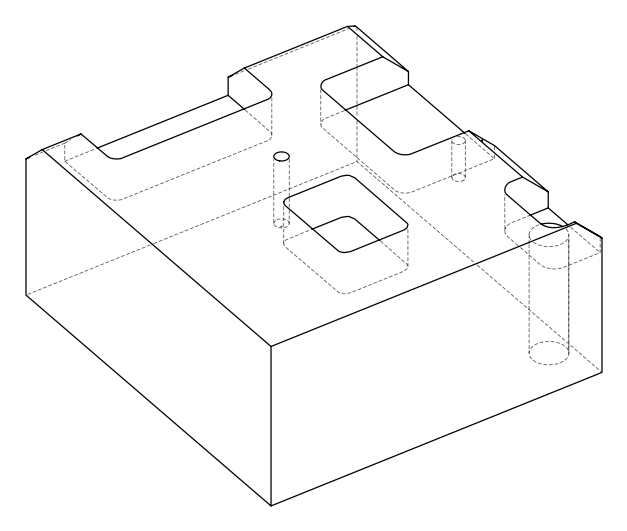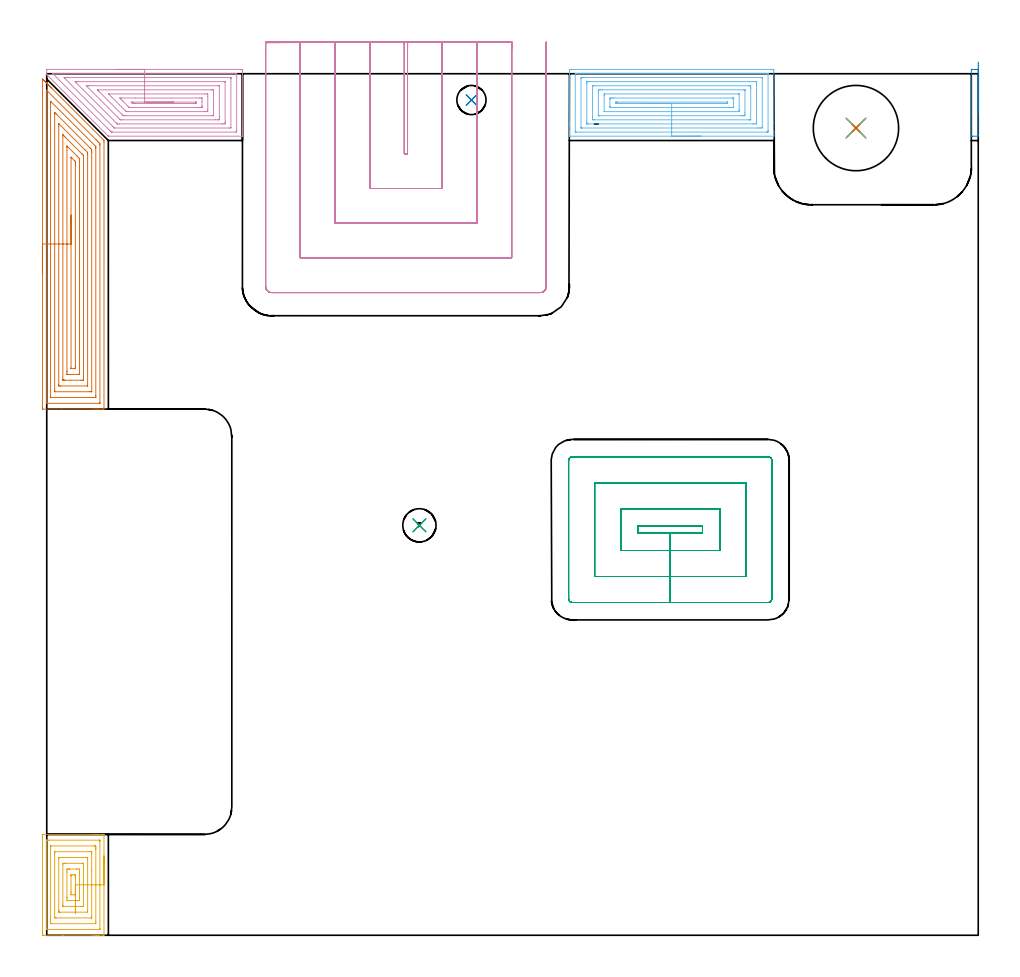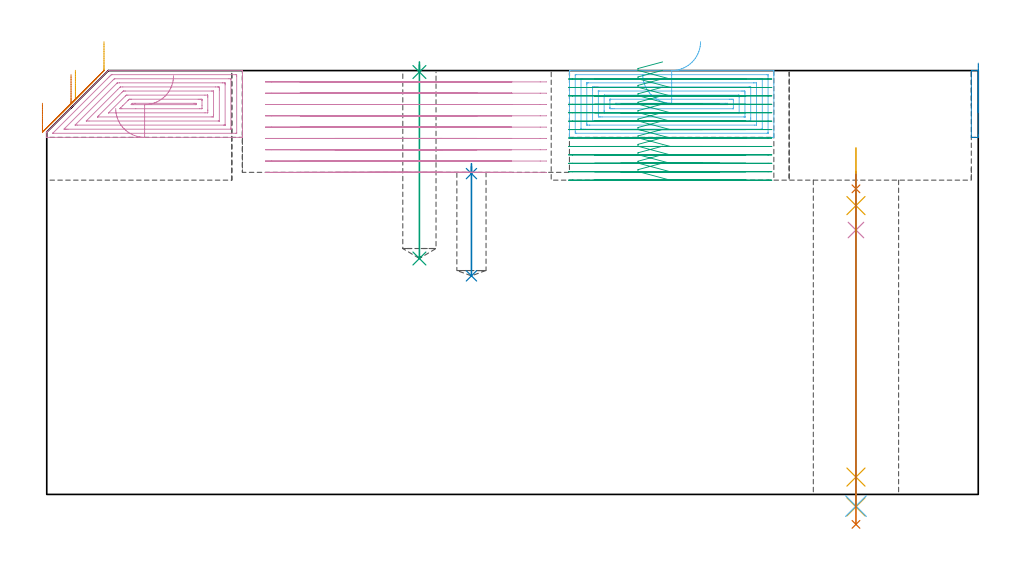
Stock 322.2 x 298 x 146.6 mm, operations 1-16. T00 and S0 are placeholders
(PLAN: 18 operations, 9 tool changes, 102.8 min)
(1 SPOT_DRILL | STEP1HOLE | NXT0321_9005460120000 | 0.06 min | 4458 mm3)
(2 SPOT_DRILL_1 | STEP1POCKET | NXT0321_9005460120000 | 0.04 min | 3866 mm3)
(3 SPOT_DRILL_2 | STEP1POCKET_1 | NXT0321_9005460120000 | 0.03 min | 1 mm3)
(4 DRILL_BLIND_HOLE_INTO_CENTER | STEP1HOLE | UGT0301_510 | 0.09 min | 1377 mm3)
(5 GUN_DRILL_THROUGH_HOLE | STEP1HOLE | UGT0307_009 | 0.62 min | 10707 mm3)
(6 DRILL_TO_ENLARGE_THROUGH_HOLE | STEP1HOLE | NXT0301_104 | 0.47 min | 5988 mm3)
(7 DRILL_TO_ENLARGE_THROUGH_HOLE_1 | STEP1HOLE | UGT0301_394 | 0.49 min | 77621 mm3)
(8 DRILL_BLIND_HOLE_INTO_CENTER_1 | STEP1POCKET | NXT0301_072 | 0.16 min | 2816 mm3)
(9 DRILL_BLIND_HOLE_INTO_CENTER_2 | STEP1POCKET_1 | UGT0301_510 | 0.27 min | 6497 mm3)
(10 AREA_MILL | FG_CHAMFER_SURFACE | UGT0205_001 | 4.41 min | 20118 mm3)
(11 AREA_MILL_1 | FG_CHAMFER_SURFACE_1 | UGT0205_001 | 2.55 min | 9731 mm3)
(12 AREA_MILL_2 | FG_CHAMFER_SURFACE_2 | UGT0205_001 | 5.33 min | 23225 mm3)
(13 AREA_MILL_3 | FG_CHAMFER_SURFACE_3 | UGT0205_001 | 6.96 min | 24629 mm3)
(14 AREA_MILL_4 | FG_CHAMFER_SURFACE_4 | UGT0205_001 | 0.41 min | 2819 mm3)
(15 MILL_RECTANGULAR_POCKET | POCKET_RECTANGULAR_STRAIGHT | NXT0201_011 | Follow Part, ap 3, ae 75% | 16.32 min | 192937 mm3)
(16 MILL_SLOT | SLOT_PARTIAL_RECTANGULAR | NXT0201_012 | Follow Part, ap 4, ae 75% | 23.33 min | 323421 mm3)
(17 MILL_SLOT_1 | SLOT_PARTIAL_RECTANGULAR_1 | NXT0201_012 | Follow Part, ap 4, ae 75% | 8.88 min | 84290 mm3)
(18 MILL_SLOT_2 | SLOT_PARTIAL_RECTANGULAR_2 | NXT0201_012 | Follow Part, ap 4, ae 75% | 32.4 min | 351735 mm3)
(TOOL NXT0321_9005460120000 | NC Spot Drill, 142deg, 12mm, Carbide, Uncoated | D12 PA142 FL30 Z2)
(TOOL UGT0301_510 | Carbide Drill 11.5 mm | D11.5 PA118 FL94 Z2)
(TOOL UGT0307_009 | Gun Drill 12 mm | D12 PA130 FL24 Z1)
(TOOL NXT0301_104 | Carbide Drill 14mm [860.1-1400-112A1-MM 2214] | D14 PA140 FL123 Z2)
(TOOL UGT0301_394 | Twist Drill 29.5 mm | D29.5 PA118 FL165 Z2)
(TOOL NXT0301_072 | Carbide Drill 10.1mm [860.1-1010-051A1-MM 2214] | D10.1 PA140 FL71 Z2)
(TOOL UGT0205_001 | Chamfer Mill 20 x 3 x 45 deg. | D20 FL50 Z2)
(TOOL NXT0201_011 | ENDMILL 12mm [2P460-1200-NA 1630] | D12 FL38 Z6)
(TOOL NXT0201_012 | ENDMILL 16mm [2P460-1600-NA 1630] | D16 FL38 Z6)
(OP 1 SPOT_DRILL)
G17 G21 G94 G90
T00 M6
G54
G17 G0 G90 X279.9 Y279.2 S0 M3
G43 Z156.6 H0
G94 G81 G98 Z105.7 F250. R111.7
G80
M5
M2
(OP 2 SPOT_DRILL_1)
G17 G21 G94 G90
T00 M6
G54
G17 G0 G90 X146.9 Y288.9 S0 M3
G43 Z156.6 H0
G94 G81 G98 Z110.965 F250. R114.4
G80
M5
M2
(OP 3 SPOT_DRILL_2)
G17 G21 G94 G90
T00 M6
G54
G17 G0 G90 X128.9 Y141.8 S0 M3
G43 Z156.6 H0
G94 G81 G98 Z146.105 F250. R149.6
G80
M5
M2
(OP 4 DRILL_BLIND_HOLE_INTO_CENTER)
G17 G21 G94 G90
T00 M6
G54
G17 G0 G90 X279.9 Y279.2 S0 M3
G43 Z156.6 H0
G94 G81 G98 Z91.45 F250. R110.7
G80
M5
M2
(OP 5 GUN_DRILL_THROUGH_HOLE)
G17 G21 G94 G90
T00 M6
G54
G17 G0 G90 X279.9 Y279.2 M8
G43 Z156.6 H0
Z119.848
S716 M3
G94 G1 Z99.902 F125. M26
G4 X.084
Z6. F250.
G4 X.084
Z-4.298 F125.
G4 X.084
M5
M9
G0 Z119.848
Z156.6
M2
(OP 6 DRILL_TO_ENLARGE_THROUGH_HOLE)
G17 G21 G94 G90
T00 M6
G54
G17 G0 G90 X279.9 Y279.2 S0 M3
G43 Z156.6 H1
G94 G73 G98 Z-4.048 F250. Q12.528 R110.7
G80
M5
M2
(OP 7 DRILL_TO_ENLARGE_THROUGH_HOLE_1)
G17 G21 G94 G90
T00 M6
G54
G17 G0 G90 X279.9 Y279.2 S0 M3
G43 Z156.6 H0
G94 G73 G98 Z-10.363 F250. Q23.813 R110.7
G80
M5
M2
(OP 8 DRILL_BLIND_HOLE_INTO_CENTER_1)
G17 G21 G94 G90
T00 M6
G54
G17 G0 G90 X146.9 Y288.9 S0 M3
G43 Z156.6 H1
G94 G81 G98 Z75.6 F250. R113.4
G80
M5
M2
(OP 9 DRILL_BLIND_HOLE_INTO_CENTER_2)
G17 G21 G94 G90
T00 M6
G54
G17 G0 G90 X128.9 Y141.8 S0 M3
G43 Z156.6 H0
G94 G81 G98 Z81.6 F250. R148.6
G80
M5
M2
(OP 10 AREA_MILL)
G17 G21 G94 G90
T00 M6
G54
G17 G0 G90 X23.85 Y299.5 S1061 M3
G43 Z156.6 H0
Z133.5
G94 G1 X23.888 Z132.629 F250.
X24.002 Z131.764
X24.191 Z130.912
X24.453 Z130.08
X24.787 Z129.274
X25.19 Z128.5
X25.658 Z127.764
X26.19 Z127.072
X26.779 Z126.429
X27.422 Z125.84
X28.114 Z125.309
X28.85 Z124.84
X29.624 Z124.437
X30.43 Z124.103
X31.262 Z123.841
X32.113 Z123.652
X32.978 Z123.538
X33.85 Z123.5
X67.155
X67.553 Y299.495 Z123.503
X67.69 Y299.491 Z123.505
X67.7 Y299.348 Z123.649
Y280.975 Z142.02
Y280.432 Z142.562
Y279.748 Z143.249
Y279.547 Z143.45
Y278.864 Z144.133
Y278.663 Z144.334
Y278.261 Z144.738
Y277.296 Z145.703
Y276.894 Z146.104
X67.699 Y276.622 Z146.376
X67.69 Y276.406 Z146.592
X67.599 Y276.4 Z146.6
X21.416
X21.305 Y276.404 Z146.589
X21.289 Y276.415 Z146.579
X21.114 Y276.585 Z146.414
X0.101 Y297.599 Z125.399
X0.025 Y297.679 Z125.319
X0.01 Y297.697 Z125.301
X0. Y297.88 Z125.118
Y299.489 Z123.51
X0.002 Y299.498 Z123.501
X0.003 Y299.499 Z123.5
X33.85 Y299.5
Y298.086 Z124.914
X65.415
X65.592 Y298.083 Z124.917
X65.679 Y298.079 Z124.921
X65.69 Y298.077 Z124.923
X65.694 Y298.064 Z124.936
X65.698 Y298.039 Z124.961
X65.699 Y297.979 Z125.021
X65.7 Y297.802 Z125.198
X65.699 Y278.344 Z144.656
X65.693 Y278.023 Z144.977
X65.688 Y277.821 Z145.179
X65.343 Y277.814 Z145.186
X22.712
X22.499 Y277.816 Z145.184
X22.393 Y277.819 Z145.181
X22.345 Y277.821 Z145.179
X22.245 Y277.917 Z145.083
X21.86 Y278.291 Z144.709
X21.487 Y278.663 Z144.337
X20.972 Y279.177 Z143.823
X2.321 Y297.829 Z125.171
X2.166 Y297.987 Z125.013
X2.121 Y298.035 Z124.965
X2.085 Y298.076 Z124.924
X2.358 Y298.085 Z124.915
X33.85 Y298.086 Z124.914
Y296.671 Z126.329
X63.648
X63.675 Y296.669 Z126.331
X63.684 Y296.666 Z126.334
X63.69 Y296.643 Z126.357
X63.698 Y296.45 Z126.55
X63.7 Y296.353 Z126.647
Y296.255 Z126.745
X63.699 Y279.451 Z143.549
X63.69 Y279.354 Z143.646
X63.673 Y279.235 Z143.765
X63.602 Y279.233 Z143.767
X63.034 Y279.229 Z143.771
X23.53
X23.445 Y279.232 Z143.768
X23.392 Y279.235 Z143.765
X23.351 Y279.26 Z143.74
X23.055 Y279.547 Z143.453
X22.748 Y279.851 Z143.149
X6.248 Y296.353 Z126.647
X6.079 Y296.525 Z126.475
X5.957 Y296.654 Z126.346
X6.122 Y296.664 Z126.336
X6.443 Y296.67 Z126.33
X6.762 Y296.671 Z126.329
X7.33
X33.85
Y295.257 Z127.743
X61.15
X61.652 Y295.255 Z127.745
X61.679 Y295.253 Z127.747
X61.689 Y295.251 Z127.749
X61.692 Y295.239 Z127.761
X61.697 Y295.164 Z127.836
X61.699 Y295.012 Z127.988
X61.7 Y281.316 Z141.684
X61.697 Y280.937 Z142.063
X61.693 Y280.747 Z142.253
X61.69 Y280.658 Z142.342
X61.608 Y280.649 Z142.351
X60.938 Y280.644 Z142.356
X60.726 Y280.643 Z142.357
X25.201
X24.525 Y280.648 Z142.352
X24.43 Y280.65 Z142.35
X24.406 Y280.654 Z142.346
X24.38 Y280.676 Z142.324
X24.328 Y280.724 Z142.276
X24.128 Y280.921 Z142.079
X10.035 Y295.015 Z127.985
X9.897 Y295.156 Z127.844
X9.831 Y295.226 Z127.774
X9.81 Y295.251 Z127.749
X10.526 Y295.257 Z127.743
X33.85
Y293.843 Z129.157
X59.306 Y293.842 Z129.158
X59.595 Y293.838 Z129.162
X59.676 Y293.836 Z129.164
X59.691 Y293.831 Z129.169
X59.694 Y293.822 Z129.178
X59.698 Y293.776 Z129.224
X59.699 Y293.699 Z129.301
X59.7 Y283.085 Z139.915
X59.699 Y282.551 Z140.449
X59.693 Y282.201 Z140.799
X59.69 Y282.073 Z140.927
X59.45 Y282.063 Z140.937
X59.304 Y282.059 Z140.941
X59.162 Y282.058 Z140.942
X58.418 Y282.057 Z140.943
X26.301
X25.555 Y282.059 Z140.941
X25.486 Y282.061 Z140.939
X25.454 Y282.064 Z140.936
X25.413 Y282.094 Z140.906
X25.301 Y282.201 Z140.799
X24.525 Y282.973 Z140.027
X13.799 Y293.699 Z129.301
X13.733 Y293.768 Z129.232
X13.692 Y293.814 Z129.186
X13.673 Y293.839 Z129.161
X13.676
X13.724 Y293.842 Z129.158
X13.867 Y293.843 Z129.157
X14.611
X33.85
Y292.429 Z130.571
X56.885
X57.386 Y292.427 Z130.573
X57.552 Y292.425 Z130.575
X57.677 Y292.422 Z130.578
X57.69 Y292.243 Z130.757
X57.695 Y291.93 Z131.07
X57.699 Y291.618 Z131.382
X57.7 Y283.97 Z139.03
X57.698 Y283.658 Z139.342
X57.694 Y283.552 Z139.448
X57.689 Y283.478 Z139.522
X57.635 Y283.476 Z139.524
X57.386 Y283.473 Z139.527
X56.998 Y283.472 Z139.528
X27.189 Y283.471 Z139.529
X26.8 Y283.473 Z139.527
X26.552 Y283.476 Z139.524
X26.494 Y283.478 Z139.522
X26.417 Y283.543 Z139.457
X26.301 Y283.65 Z139.35
X25.979 Y283.97 Z139.03
X18.018 Y291.93 Z131.07
X17.733 Y292.22 Z130.78
X17.548 Y292.412 Z130.588
X17.54 Y292.424 Z130.576
X17.546 Y292.425 Z130.575
X17.579 Y292.427 Z130.573
X17.64 Y292.428 Z130.572
X17.807 Y292.429 Z130.571
X33.85
Y291.015 Z131.985
X54.752
X55.609 Y291.009 Z131.991
X55.647 Y291.008 Z131.992
X55.69 Y290.983 Z132.017
X55.696 Y290.96 Z132.04
X55.7 Y290.161 Z132.839
Y290.071 Z132.929
X55.699 Y285.558 Z137.442
X55.697 Y285.377 Z137.623
X55.69 Y285.016 Z137.984
X55.68 Y284.891 Z138.109
X55.662 Y284.889 Z138.111
X55.609 Y284.886 Z138.114
X55.578
X54.721 Y284.885 Z138.115
X28.046 Y284.886 Z138.114
X27.618 Y284.892 Z138.108
X27.515 Y284.894 Z138.106
X27.371 Y285.032 Z137.968
X27.189 Y285.21 Z137.79
X21.517 Y290.88 Z132.12
X21.46 Y290.939 Z132.061
X21.399 Y291.003 Z131.997
X21.394 Y291.011 Z131.989
X21.395 Y291.012 Z131.988
X21.418 Y291.013 Z131.987
X21.467 Y291.014 Z131.986
X33.85 Y291.015 Z131.985
Y289.6 Z133.4
X52.945
X53.512 Y289.597 Z133.403
X53.636 Y289.593 Z133.407
X53.69 Y289.588 Z133.412
X53.698 Y289.411 Z133.589
X53.7 Y288.392 Z134.608
Y286.756 Z136.244
X53.698 Y286.623 Z136.377
X53.694 Y286.435 Z136.565
X53.69 Y286.342 Z136.658
X53.68 Y286.306 Z136.694
X53.595 Y286.305 Z136.695
X53.268 Y286.301 Z136.699
X52.945 Y286.3 Z136.7
X52.382
X29.29
X28.965 Y286.301 Z136.699
X28.641 Y286.305 Z136.695
X28.552 Y286.307 Z136.693
X28.506 Y286.349 Z136.651
X28.411 Y286.44 Z136.56
X28.224 Y286.623 Z136.377
X28.077 Y286.769 Z136.231
X26.301 Y288.546 Z134.454
X25.571 Y289.277 Z133.723
X25.413 Y289.437 Z133.563
X25.274 Y289.584 Z133.416
X25.3 Y289.593 Z133.407
X25.413 Y289.595 Z133.405
X25.977 Y289.599 Z133.401
X30.801 Y289.6 Z133.4
X33.85
Y288.186 Z134.814
X51.376
X51.571 Y288.184 Z134.816
X51.667 Y288.181 Z134.819
X51.685 Y288.18 Z134.82
X51.69 Y288.169 Z134.831
X51.694 Y288.139 Z134.861
X51.698 Y287.865 Z135.135
X51.693 Y287.751 Z135.249
X51.69 Y287.721 Z135.279
X50.961 Y287.714 Z135.286
X30.535
X29.639 Y287.721 Z135.279
X29.386 Y287.922 Z135.078
X29.179 Y288.179 Z134.821
X29.647 Y288.184 Z134.816
X29.853 Y288.185 Z134.815
X33.85 Y288.186 Z134.814
X34.722 Z134.852
X35.586 Z134.966
X36.438 Z135.155
X37.27 Z135.417
X38.076 Z135.751
X38.85 Z136.154
X39.586 Z136.622
X40.278 Z137.153
X40.921 Z137.743
X41.51 Z138.386
X42.041 Z139.078
X42.51 Z139.814
X42.913 Z140.588
X43.247 Z141.394
X43.509 Z142.226
X43.698 Z143.077
X43.812 Z143.942
X43.85 Z144.814
G0 Z156.6
M5
M2
(OP 11 AREA_MILL_1)
G17 G21 G94 G90
T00 M6
G54
G17 G0 G90 X19.8 Y27.45 S1061 M3
G43 Z156.6 H0
G94 G1 Y27.412 Z155.728 F250.
Y27.298 Z154.863
Y27.109 Z154.012
Y26.847 Z153.18
Y26.513 Z152.374
Y26.11 Z151.6
Y25.642 Z150.864
Y25.11 Z150.172
Y24.521 Z149.529
Y23.878 Z148.939
Y23.186 Z148.408
Y22.45 Z147.94
Y21.676 Z147.537
Y20.87 Z147.203
Y20.038 Z146.941
Y19.187 Z146.752
Y18.322 Z146.638
Y17.45 Z146.6
Y0.113
X19.794 Y0.01 Z146.592
X19.552 Y0. Z146.351
X17.998 Z144.797
X17.547 Z144.343
X17.321 Z144.118
X16.663 Z143.46
X16.438 Z143.235
X15.779 Z142.573
X5.614 Z132.411
X-1.015 Y0.001 Z125.782
X-1.227 Y0.003 Z125.57
X-1.491 Y0.008 Z125.305
X-1.494 Y0.076 Z125.303
X-1.499 Y0.558 Z125.301
X-1.5 Y1.046 Z125.3
Y34.342
X-1.495 Y34.748 Z125.302
X-1.491 Y34.89 Z125.305
X-1.344 Y34.9 Z125.453
X15.224 Z142.019
X15.779 Z142.573
X16.437 Z143.235
X16.663 Z143.46
X17.321 Z144.118
X17.547 Z144.343
X17.998 Z144.797
X18.864 Z145.663
X19.315 Z146.113
X19.554 Y34.899 Z146.352
X19.794 Y34.89 Z146.592
X19.8 Y34.787 Z146.6
Y17.45
X18.386 Z145.186
Y2.336
X18.384 Y2.125 Z145.184
X18.381 Y2.021 Z145.181
X18.38 Y2.015 Z145.18
X18.368 Y2.01 Z145.168
X18.31 Y2.004 Z145.11
X18.215 Y2.002 Z145.015
X17.881 Y2. Z144.681
X0.203 Z127.003
X0.019 Y2.003 Z126.819
X-0.049 Y2.007 Z126.751
X-0.074 Y2.009 Z126.726
X-0.079 Y2.038 Z126.721
X-0.082 Y2.121 Z126.718
X-0.085 Y2.291 Z126.715
X-0.086 Y2.336 Z126.714
Y32.564
X-0.084 Y32.775 Z126.716
X-0.081 Y32.879 Z126.719
X-0.08 Y32.885 Z126.72
X-0.068 Y32.89 Z126.732
X-0.01 Y32.896 Z126.79
X0.085 Y32.898 Z126.885
X0.419 Y32.9 Z127.219
X0.753 Z127.553
X18.097 Z144.897
X18.281 Y32.897 Z145.081
X18.349 Y32.893 Z145.149
X18.374 Y32.891 Z145.174
X18.379 Y32.862 Z145.179
X18.382 Y32.779 Z145.182
X18.385 Y32.61 Z145.185
X18.386 Y32.564 Z145.186
Y17.45
X16.971 Z143.771
Y4.694
X16.966 Y4.114 Z143.766
X16.965 Y4.038 Z143.765
X16.96 Y4.01 Z143.76
X16.89 Y4.006 Z143.69
X16.775 Y4.001 Z143.575
X1.75 Z128.55
X1.637 Y4.003 Z128.437
X1.524 Y4.008 Z128.324
X1.335 Y4.02 Z128.135
X1.333 Y4.114 Z128.133
X1.33 Y4.423 Z128.13
X1.329 Y5.003 Z128.129
X1.328 Y5.314 Z128.128
X1.329 Y30.206 Z128.129
X1.334 Y30.786 Z128.134
X1.335 Y30.862 Z128.135
X1.34 Y30.89 Z128.14
X1.41 Y30.894 Z128.21
X1.525 Y30.899 Z128.325
X16.55 Z143.35
X16.663 Y30.897 Z143.463
X16.776 Y30.892 Z143.576
X16.965 Y30.88 Z143.765
X16.966 Y30.786 Z143.766
X16.97 Y30.477 Z143.77
X16.971 Y29.897 Z143.771
Y29.586
Y17.45
X15.557 Z142.357
Y6.781
X15.553 Y6.12 Z142.353
X15.55 Y6.023 Z142.35
X15.546 Y6.009 Z142.346
X15.526 Y6.006 Z142.326
X15.478 Y6.003 Z142.278
X15.284 Y6.001 Z142.084
X3.297 Y6. Z130.097
X2.979 Y6.004 Z129.779
X2.82 Y6.009 Z129.62
X2.75 Y6.013 Z129.55
X2.748 Y6.065 Z129.548
X2.744 Y6.557 Z129.544
X2.743 Y12.782 Z129.543
Y28.119
X2.747 Y28.781 Z129.547
X2.75 Y28.877 Z129.55
X2.754 Y28.891 Z129.554
X2.774 Y28.894 Z129.574
X2.822 Y28.897 Z129.622
X3.016 Y28.899 Z129.816
X15.003 Y28.9 Z141.803
X15.321 Y28.896 Z142.121
X15.48 Y28.891 Z142.28
X15.55 Y28.887 Z142.35
X15.552 Y28.835 Z142.352
X15.556 Y28.343 Z142.356
X15.557 Y22.451 Z142.357
Y17.45
X14.143 Z140.943
Y8.427
X14.142 Y8.294 Z140.942
X14.137 Y8.03 Z140.937
X14.135 Y8.008 Z140.935
X14.132 Y8.005 Z140.932
X14.116 Y8.002 Z140.916
X14.081 Y8.001 Z140.881
X14.011 Y8. Z140.811
X4.845 Z131.645
X4.289 Y8.004 Z131.089
X4.21 Y8.006 Z131.01
X4.167 Y8.009 Z130.967
X4.163 Y8.162 Z130.963
X4.159 Y8.427 Z130.959
X4.157 Y8.559 Z130.957
Y8.692
Y26.473
X4.158 Y26.606 Z130.958
X4.163 Y26.87 Z130.963
X4.165 Y26.892 Z130.965
X4.168 Y26.895 Z130.968
X4.184 Y26.898 Z130.984
X4.219 Y26.899 Z131.019
X4.289 Y26.9 Z131.089
X13.455 Z140.255
X14.011 Y26.896 Z140.811
X14.09 Y26.894 Z140.89
X14.133 Y26.891 Z140.933
X14.137 Y26.738 Z140.937
X14.141 Y26.473 Z140.941
X14.143 Y26.341 Z140.943
Y26.208
Y17.45
X12.729 Z139.529
X12.728 Y10.338 Z139.528
X12.726 Y10.094 Z139.526
X12.724 Y10.033 Z139.524
X12.722 Y10.012 Z139.522
X12.69 Y10.009 Z139.49
X12.577 Y10.002 Z139.377
X12.244 Y10.001 Z139.044
X11.695 Y10. Z138.495
X6.056 Y10.001 Z132.856
X5.721 Y10.005 Z132.521
X5.625 Y10.009 Z132.425
X5.578 Y10.013 Z132.378
X5.576 Y10.045 Z132.376
X5.573 Y10.175 Z132.373
X5.572 Y10.338 Z132.372
X5.571 Y10.826 Z132.371
X5.572 Y24.562 Z132.372
X5.574 Y24.806 Z132.374
X5.576 Y24.867 Z132.376
X5.578 Y24.888 Z132.378
X5.61 Y24.892 Z132.41
X5.723 Y24.898 Z132.523
X6.056 Y24.899 Z132.856
X6.605 Y24.9 Z133.405
X12.244 Y24.899 Z139.044
X12.579 Y24.895 Z139.379
X12.675 Y24.891 Z139.475
X12.722 Y24.887 Z139.522
X12.724 Y24.855 Z139.524
X12.727 Y24.725 Z139.527
X12.728 Y24.562 Z139.528
X12.729 Y24.074 Z139.529
Y17.45
X11.315 Z138.115
Y13.05
X11.314 Y12.162 Z138.114
X11.312 Y12.116 Z138.112
X11.308 Y12.02 Z138.108
X10.936 Y12.008 Z137.736
X10.706 Y12.002 Z137.506
X10.591 Y12. Z137.391
X10.476 Z137.276
X7.939 Z134.739
X7.824 Z134.624
X7.051 Y12.004 Z133.851
X7.021 Y12.01 Z133.821
X6.992 Y12.063 Z133.792
X6.991 Y12.116 Z133.791
X6.985 Y12.959 Z133.785
Y13.005
Y21.85
X6.986 Y22.738 Z133.786
X6.988 Y22.784 Z133.788
X6.992 Y22.88 Z133.792
X7.364 Y22.892 Z134.164
X7.594 Y22.898 Z134.394
X7.709 Y22.9 Z134.509
X7.824 Z134.624
X10.361 Z137.161
X10.476 Z137.276
X11.249 Y22.896 Z138.049
X11.279 Y22.89 Z138.079
X11.308 Y22.837 Z138.108
X11.309 Y22.784 Z138.109
X11.315 Y21.941 Z138.115
Y21.895
Y17.45
X9.9 Z136.7
X9.899 Y14.162 Z136.699
X9.897 Y14.074 Z136.697
X9.894 Y14.021 Z136.694
X9.891 Y14.009 Z136.691
X9.883 Y14.007 Z136.683
X9.786 Y14.003 Z136.586
X9.592 Y14. Z136.392
X9.486 Z136.286
X8.708 Y14.002 Z135.508
X8.598 Y14.004 Z135.398
X8.406 Y14.022 Z135.206
X8.404 Y14.071 Z135.204
X8.402 Y14.202 Z135.202
X8.4 Y14.783 Z135.2
Y15.093
Y20.427
X8.401 Y20.738 Z135.201
X8.403 Y20.826 Z135.203
X8.406 Y20.879 Z135.206
X8.409 Y20.891 Z135.209
X8.417 Y20.893 Z135.217
X8.514 Y20.897 Z135.314
X8.708 Y20.9 Z135.508
X8.814 Z135.614
X9.592 Y20.898 Z136.392
X9.702 Y20.896 Z136.502
X9.894 Y20.878 Z136.694
X9.896 Y20.829 Z136.696
X9.898 Y20.698 Z136.698
X9.9 Y20.117 Z136.7
Y19.807
Y17.45
Y16.578 Z136.738
Y15.714 Z136.852
Y14.862 Z137.041
Y14.03 Z137.304
Y13.224 Z137.637
Y12.45 Z138.04
Y11.714 Z138.509
Y11.022 Z139.04
Y10.379 Z139.629
Y9.79 Z140.273
Y9.259 Z140.965
Y8.79 Z141.7
Y8.387 Z142.474
Y8.053 Z143.28
Y7.791 Z144.112
X9.901 Y7.602 Z144.964
Y7.488 Z145.829
Y7.45 Z146.701
G0 Z156.6
M5
M2
(OP 12 AREA_MILL_2)
G17 G21 G94 G90
T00 M6
G54
G17 G0 G90 X226.15 Y276.4 S1061 M3
G43 Z156.6 H0
G94 G1 X226.112 Z155.728 F250.
X225.998 Z154.863
X225.809 Z154.012
X225.547 Z153.18
X225.213 Z152.374
X224.81 Z151.6
X224.342 Z150.864
X223.81 Z150.172
X223.221 Z149.529
X222.578 Z148.939
X221.886 Z148.408
X221.15 Z147.94
X220.376 Z147.537
X219.57 Z147.203
X218.738 Z146.941
X217.886 Z146.752
X217.022 Z146.638
X216.15 Z146.6
X180.944
X180.808 Y276.402 Z146.588
X180.8 Y276.416 Z146.574
Y276.718 Z146.281
Y277.208 Z145.791
Y277.778 Z145.217
Y279.832 Z143.165
Y280.432 Z142.563
Y281.017 Z141.979
Y298.422 Z124.575
X180.804 Y299.006 Z123.991
X180.809 Y299.491 Z123.506
X180.897 Y299.494 Z123.503
X181.389 Y299.5 Z123.5
X250.413
X250.911 Y299.499 Z123.501
X251.403 Y299.494 Z123.503
X251.492 Y299.491 Z123.506
X251.496 Y299.006 Z123.991
X251.5 Y298.421 Z124.576
Y281.017 Z141.979
Y278.063 Z144.933
Y277.778 Z145.217
Y277.208 Z145.791
Y276.718 Z146.281
Y276.416 Z146.574
X251.492 Y276.402 Z146.588
X251.356 Y276.4 Z146.6
X216.15
Y277.814 Z145.186
X183.136
X182.952 Y277.816 Z145.184
X182.861 Y277.818 Z145.182
X182.822 Y277.821 Z145.179
X182.81 Y277.842 Z145.158
X182.806 Y277.931 Z145.069
X182.801 Y278.147 Z144.853
Y297.605 Z125.395
X182.807 Y297.975 Z125.025
X182.81 Y298.074 Z124.926
X182.852 Y298.079 Z124.921
X182.958 Y298.083 Z124.917
X183.172 Y298.086 Z124.914
X183.208
X249.164
X249.348 Y298.084 Z124.916
X249.439 Y298.082 Z124.918
X249.478 Y298.079 Z124.921
X249.49 Y298.058 Z124.942
X249.494 Y297.968 Z125.032
X249.499 Y297.753 Z125.247
Y278.295 Z144.705
X249.493 Y277.925 Z145.075
X249.49 Y277.826 Z145.174
X249.447 Y277.821 Z145.179
X249.342 Y277.817 Z145.183
X249.128 Y277.814 Z145.186
X249.092
X216.15
Y279.228 Z143.772
X185.276 Y279.229 Z143.771
X184.954 Y279.23 Z143.77
X184.848 Y279.233 Z143.767
X184.818 Y279.235 Z143.765
X184.81 Y279.292 Z143.708
X184.804 Y279.394 Z143.606
X184.801 Y279.547 Z143.453
Y296.353 Z126.647
X184.802 Y296.504 Z126.496
X184.81 Y296.653 Z126.347
X184.954 Y296.664 Z126.336
X185.526 Y296.67 Z126.33
X185.846 Y296.671 Z126.329
X186.416
X247.024
X247.346 Y296.669 Z126.331
X247.452 Y296.667 Z126.333
X247.482 Y296.665 Z126.335
X247.49 Y296.607 Z126.393
X247.496 Y296.506 Z126.494
X247.499 Y296.353 Z126.647
Y279.547 Z143.453
X247.498 Y279.396 Z143.604
X247.49 Y279.247 Z143.753
X247.346 Y279.235 Z143.765
X246.774 Y279.23 Z143.77
X246.454 Y279.229 Z143.771
X245.884 Y279.228 Z143.772
X216.15
Y280.643 Z142.357
X187.416
X186.889 Y280.645 Z142.355
X186.83 Y280.647 Z142.353
X186.815 Y280.649 Z142.351
X186.81 Y280.659 Z142.341
X186.806 Y280.703 Z142.297
X186.802 Y280.887 Z142.113
X186.8 Y281.254 Z141.746
Y294.584 Z128.416
X186.804 Y294.995 Z128.005
X186.808 Y295.2 Z127.8
X186.81 Y295.245 Z127.755
X186.854 Y295.25 Z127.75
X186.954 Y295.253 Z127.747
X187.628 Y295.257 Z127.743
X187.841
X244.884
X245.411 Y295.255 Z127.745
X245.47 Y295.253 Z127.747
X245.485 Y295.251 Z127.749
X245.49 Y295.241 Z127.759
X245.494 Y295.197 Z127.803
X245.498 Y295.013 Z127.987
X245.5 Y294.646 Z128.354
Y281.316 Z141.684
X245.496 Y280.905 Z142.095
X245.492 Y280.7 Z142.3
X245.49 Y280.654 Z142.346
X245.446 Y280.65 Z142.35
X245.346 Y280.647 Z142.353
X244.672 Y280.643 Z142.357
X244.459
X216.15
Y282.057 Z140.943
X189.411
X189.266 Y282.059 Z140.941
X188.976 Y282.064 Z140.936
X188.81 Y282.068 Z140.932
X188.806 Y282.114 Z140.886
X188.804 Y282.201 Z140.799
X188.8 Y282.807 Z140.193
Y283.085 Z139.915
X188.801 Y293.775 Z129.225
X188.802 Y293.813 Z129.187
X188.806 Y293.83 Z129.17
X188.808 Y293.835 Z129.165
X188.832 Y293.836 Z129.164
X189.121 Y293.842 Z129.158
X189.266 Y293.843 Z129.157
X189.411
X242.889
X243.034 Y293.841 Z129.159
X243.324 Y293.836 Z129.164
X243.49 Y293.832 Z129.168
X243.494 Y293.785 Z129.215
X243.496 Y293.699 Z129.301
X243.5 Y293.093 Z129.907
Y292.815 Z130.185
X243.499 Y282.125 Z140.875
X243.498 Y282.087 Z140.913
X243.494 Y282.069 Z140.931
X243.492 Y282.065 Z140.935
X243.468 Y282.063 Z140.937
X243.179 Y282.058 Z140.942
X243.034 Y282.057 Z140.943
X242.889
X216.15
Y283.471 Z139.529
X191.194
X190.804 Y283.472 Z139.528
X190.802 Y283.473 Z139.527
X190.801 Y283.475 Z139.525
X190.8 Y291.436 Z131.564
X190.803 Y291.93 Z131.07
X190.809 Y292.312 Z130.688
X190.826 Y292.422 Z130.578
X190.943 Y292.425 Z130.575
X191.194 Y292.427 Z130.573
X191.583 Y292.429 Z130.571
X192.085
X241.106
X241.496 Y292.428 Z130.572
X241.497 Y292.427 Z130.573
X241.499 Y292.425 Z130.575
X241.5 Y284.464 Z138.536
X241.497 Y283.97 Z139.03
X241.491 Y283.588 Z139.412
X241.474 Y283.478 Z139.522
X241.357 Y283.475 Z139.525
X241.106 Y283.473 Z139.527
X240.717 Y283.471 Z139.529
X240.215
X216.15
Y284.885 Z138.115
X192.976 Y284.886 Z138.114
X192.943 Y284.887 Z138.113
X192.809 Y284.901 Z138.099
X192.802 Y284.935 Z138.065
X192.8 Y284.948 Z138.052
Y290.336 Z132.664
X192.802 Y290.511 Z132.489
X192.81 Y290.86 Z132.14
X192.824 Y291.008 Z131.992
X192.869 Y291.012 Z131.988
X192.976 Y291.014 Z131.986
X193.007 Y291.015 Z131.985
X239.324 Y291.014 Z131.986
X239.357 Y291.013 Z131.987
X239.491 Y290.999 Z132.001
X239.498 Y290.964 Z132.036
X239.5 Y290.952 Z132.048
Y285.564 Z137.436
X239.498 Y285.389 Z137.611
X239.49 Y285.04 Z137.96
X239.476 Y284.892 Z138.108
X239.431 Y284.888 Z138.112
X239.324 Y284.885 Z138.115
X239.293
X216.15
Y286.3 Z136.7
X195.085
X194.906
X194.843 Y286.302 Z136.698
X194.819 Y286.305 Z136.695
X194.81 Y286.308 Z136.692
X194.807 Y286.326 Z136.674
X194.803 Y286.411 Z136.589
X194.8 Y286.582 Z136.418
Y286.623 Z136.377
Y289.236 Z133.764
X194.801 Y289.277 Z133.723
X194.806 Y289.487 Z133.513
X194.81 Y289.586 Z133.414
X194.998 Y289.593 Z133.407
X195.326 Y289.598 Z133.402
X195.65 Y289.6 Z133.4
X196.215
X237.215
X237.394 Y289.599 Z133.401
X237.457 Y289.598 Z133.402
X237.481 Y289.594 Z133.406
X237.49 Y289.592 Z133.408
X237.493 Y289.574 Z133.426
X237.497 Y289.489 Z133.511
X237.5 Y289.318 Z133.682
Y289.277 Z133.723
Y286.664 Z136.336
X237.499 Y286.623 Z136.377
X237.494 Y286.412 Z136.588
X237.49 Y286.314 Z136.686
X237.302 Y286.307 Z136.693
X236.974 Y286.302 Z136.698
X236.65 Y286.3 Z136.7
X236.085
X216.15
Y287.714 Z135.286
X197.
X196.887 Y287.716 Z135.284
X196.832 Y287.718 Z135.282
X196.812 Y287.72 Z135.28
X196.81 Y287.737 Z135.263
X196.808 Y288.127 Z134.873
X196.82 Y288.18 Z134.82
X196.874 Y288.182 Z134.818
X196.998 Y288.184 Z134.816
X197.248 Y288.186 Z134.814
X197.433
X235.3
X235.413 Y288.184 Z134.816
X235.468 Y288.182 Z134.818
X235.488 Y288.18 Z134.82
X235.49 Y288.163 Z134.837
X235.495 Y287.77 Z135.23
X235.49 Y287.722 Z135.278
X235.449 Y287.719 Z135.281
X235.343 Y287.717 Z135.283
X234.867 Y287.714 Z135.286
X234.66
X216.15
X215.278 Z135.324
X214.414 Z135.438
X213.562 Z135.627
X212.73 Z135.889
X211.924 Z136.223
X211.15 Z136.626
X210.414 Z137.095
X209.722 Z137.626
X209.079 Z138.215
X208.49 Z138.858
X207.958 Z139.55
X207.49 Z140.286
X207.087 Z141.06
X206.753 Z141.866
X206.491 Z142.698
X206.302 Z143.55
X206.188 Z144.415
X206.15 Z145.286
G0 Z156.6
M5
M2
(OP 13 AREA_MILL_3)
G17 G21 G94 G90
T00 M6
G54
G17 G0 G90 X-1.5 Y229.1 S1061 M3
G43 Z156.6 H0
Z135.3
G94 G1 Y229.138 Z134.428 F250.
Y229.252 Z133.564
Y229.441 Z132.712
Y229.703 Z131.88
Y230.037 Z131.074
Y230.44 Z130.3
Y230.908 Z129.564
Y231.44 Z128.872
Y232.029 Z128.229
Y232.672 Z127.64
Y233.364 Z127.109
Y234.1 Z126.64
Y234.874 Z126.237
Y235.68 Z125.903
Y236.512 Z125.641
Y237.363 Z125.452
Y238.228 Z125.338
Y239.1 Z125.3
Y295.952
X-1.497 Y296.185 Z125.302
X-1.457 Y296.157 Z125.342
X-1.272 Y295.973 Z125.527
X-1.223 Y295.923 Z125.577
X-1.015 Y295.716 Z125.782
X-0.926 Y295.626 Z125.873
X-0.809 Y295.51 Z125.99
X-0.72 Y295.422 Z126.076
X-0.629 Y295.33 Z126.17
X-0.517 Y295.217 Z126.283
X-0.425 Y295.127 Z126.371
X-0.333 Y295.033 Z126.467
X-0.224 Y294.925 Z126.575
X-0.131 Y294.833 Z126.665
X-0.036 Y294.736 Z126.764
X0.068 Y294.632 Z126.868
X0.164 Y294.538 Z126.96
X0.261 Y294.439 Z127.06
X0.361 Y294.339 Z127.16
X0.459 Y294.243 Z127.255
X0.558 Y294.143 Z127.357
X0.653 Y294.047 Z127.453
X0.753 Y293.949 Z127.549
X0.854 Y293.846 Z127.654
X0.946 Y293.754 Z127.746
X1.048 Y293.654 Z127.844
X1.151 Y293.549 Z127.951
X1.239 Y293.462 Z128.038
X1.342 Y293.359 Z128.138
X1.448 Y293.252 Z128.247
X1.531 Y293.169 Z128.331
X1.637 Y293.065 Z128.433
X19.76 Y274.941 Z146.559
X19.797 Y274.905 Z146.587
X19.8 Y274.262 Z146.6
Y182.129
X19.794 Y182.01 Z146.592
X19.52 Y182. Z146.318
X18.804 Z145.603
X18.057 Z144.856
X17.547 Z144.343
X17.292 Z144.089
X16.663 Z143.46
X16.408 Z143.205
X15.779 Z142.573
X5.173 Z131.969
X-1.329 Z125.468
X-1.491 Y182.01 Z125.305
X-1.499 Y182.171 Z125.299
X-1.5 Y182.574 Z125.3
Y239.1
X-0.086 Z126.714
Y292.066
X-0.084 Y292.233 Z126.716
X-0.081 Y292.314 Z126.719
X-0.08 Y292.318 Z126.72
X-0.069 Y292.312 Z126.731
X-0.043 Y292.291 Z126.757
X0.015 Y292.235 Z126.815
X0.185 Y292.066 Z126.985
X17.098 Y275.152 Z143.898
X17.547 Y274.701 Z144.347
X17.977 Y274.262 Z144.777
X18.379 Y273.835 Z145.179
X18.385 Y273.418 Z145.185
Y273.372
X18.386 Y184.354 Z145.186
X18.383 Y184.143 Z145.183
X18.381 Y184.038 Z145.181
X18.379 Y184.019 Z145.179
X18.349 Y184.01 Z145.149
X18.25 Y184.007 Z145.05
X17.897 Y184.001 Z144.697
X0.22 Z127.02
X0.023 Y184.006 Z126.823
X-0.056 Y184.01 Z126.744
X-0.079 Y184.016 Z126.721
X-0.081 Y184.051 Z126.719
X-0.084 Y184.137 Z126.716
X-0.086 Y184.309 Z126.714
Y184.354
Y239.1
X1.328 Z128.128
X1.329 Y287.925 Z128.129
X1.332 Y288.236 Z128.132
X1.335 Y288.441 Z128.135
X1.337 Y288.453 Z128.137
X1.35 Y288.442 Z128.15
X1.389 Y288.409 Z128.189
X1.455 Y288.345 Z128.255
X16.826 Y272.974 Z143.626
X16.907 Y272.891 Z143.707
X16.946 Y272.847 Z143.746
X16.963 Y272.827 Z143.763
X16.964 Y272.791 Z143.764
X16.969 Y272.482 Z143.769
X16.971 Y272.171 Z143.771
Y186.714
X16.97 Y186.134 Z143.77
X16.968 Y186.057 Z143.768
X16.965 Y186.021 Z143.765
X16.963 Y186.01 Z143.763
X16.929 Y186.007 Z143.729
X16.795 Y186.001 Z143.595
X1.637 Y186. Z128.437
X1.504 Y186.002 Z128.304
X1.415 Y186.005 Z128.215
X1.346 Y186.01 Z128.146
X1.335 Y186.019 Z128.135
X1.333 Y186.032 Z128.133
X1.331 Y186.134 Z128.131
X1.329 Y186.445 Z128.129
X1.328 Y239.1 Z128.128
X2.743 Z129.543
Y283.83
X2.744 Y284.054 Z129.544
X2.749 Y284.548 Z129.549
X2.75 Y284.589 Z129.55
X2.819 Y284.524 Z129.619
X2.978 Y284.37 Z129.778
X3.297 Y284.054 Z130.097
X3.405 Y283.947 Z130.205
X14.895 Y272.456 Z141.695
X15.324 Y272.02 Z142.124
X15.536 Y271.803 Z142.336
X15.55 Y271.591 Z142.35
X15.556 Y270.926 Z142.356
X15.557 Y270.701 Z142.357
Y188.138
X15.556 Y188.043 Z142.356
X15.553 Y188.016 Z142.353
X15.551 Y188.01 Z142.351
X15.544 Y188.006 Z142.344
X15.495 Y188.003 Z142.295
X15.295 Y188.001 Z142.095
X14.895 Y188. Z141.695
X2.978 Y188.001 Z129.778
X2.808 Y188.003 Z129.608
X2.766 Y188.007 Z129.566
X2.75 Y188.01 Z129.55
X2.748 Y188.021 Z129.548
X2.746 Y188.078 Z129.546
X2.743 Y188.581 Z129.543
Y188.805
Y239.1
X4.157 Z130.957
Y279.735
X4.162 Y280.493 Z130.962
X4.163 Y280.62 Z130.963
X4.175 Y280.715 Z130.975
X4.289 Y280.608 Z131.089
X4.407 Y280.493 Z131.207
X13.31 Y271.591 Z140.11
X14.011 Y270.883 Z140.811
X14.101 Y270.789 Z140.901
X14.136 Y270.741 Z140.936
X14.138 Y270.701 Z140.938
X14.141 Y270.571 Z140.941
X14.143 Y269.811 Z140.943
Y269.678
Y190.453
X14.141 Y190.32 Z140.941
X14.136 Y190.055 Z140.936
X14.132 Y190.009 Z140.932
X14.12 Y190.006 Z140.92
X14.084 Y190.003 Z140.884
X14.011 Y190.001 Z140.811
X4.869 Z131.669
X4.289 Y190.007 Z131.089
X4.206 Y190.01 Z131.006
X4.164 Y190.019 Z130.964
X4.157 Y190.585 Z130.957
Y239.1
X5.571 Z132.371
Y276.531
X5.573 Y276.694 Z132.373
X5.576 Y276.824 Z132.376
X5.578 Y276.859 Z132.378
X5.58 Y276.861 Z132.38
X5.607 Y276.838 Z132.407
X5.707 Y276.742 Z132.507
X6.056 Y276.396 Z132.856
X6.41 Y276.042 Z133.21
X12.244 Y270.208 Z139.044
X12.638 Y269.811 Z139.438
X12.695 Y269.748 Z139.495
X12.722 Y269.714 Z139.522
X12.724 Y269.688 Z139.524
X12.727 Y269.567 Z139.527
X12.728 Y269.323 Z139.528
Y192.768
X12.726 Y192.366 Z139.526
X12.723 Y192.122 Z139.523
X12.721 Y192.01 Z139.521
X12.603 Y192.004 Z139.403
X12.244 Y192.001 Z139.044
X11.723 Y192. Z138.523
X8.187 Z134.987
X6.419 Z133.219
X6.056 Y192.002 Z132.856
X5.694 Y192.007 Z132.494
X5.591 Y192.01 Z132.391
X5.577 Y192.017 Z132.377
X5.575 Y192.032 Z132.375
X5.573 Y192.072 Z132.373
X5.572 Y192.203 Z132.372
X5.571 Y192.366 Z132.371
Y239.1
X6.985 Z133.785
Y272.482
X6.988 Y272.863 Z133.788
X6.99 Y272.957 Z133.79
X6.992 Y272.991 Z133.792
X7.014 Y272.977 Z133.814
X7.105 Y272.889 Z133.905
X7.52 Y272.482 Z134.32
X10.476 Y269.527 Z137.276
X11.079 Y268.921 Z137.879
X11.282 Y268.709 Z138.082
X11.308 Y268.678 Z138.108
X11.31 Y268.656 Z138.11
X11.313 Y268.604 Z138.113
X11.314 Y268.499 Z138.114
Y194.146
X11.313 Y194.041 Z138.113
X11.311 Y194.016 Z138.111
X11.31 Y194.011 Z138.11
X11.249 Y194.007 Z138.049
X11.055 Y194.003 Z137.855
X10.766 Y194. Z137.566
X10.621 Z137.421
X7.969 Z134.769
X7.824 Z134.624
X7.081 Y194.004 Z133.881
X7.033 Y194.01 Z133.833
X6.992 Y194.094 Z133.792
X6.991 Y194.146 Z133.791
X6.985 Y194.991 Z133.785
Y195.036
Y239.1
X8.4 Z135.2
Y268.921
X8.401 Y269.071 Z135.201
X8.403 Y269.127 Z135.203
X8.405 Y269.137 Z135.205
X8.43 Y269.116 Z135.23
X8.498 Y269.053 Z135.298
X8.632 Y268.921 Z135.432
X9.523 Y268.031 Z136.323
X9.592 Y267.961 Z136.392
X9.794 Y267.753 Z136.594
X9.891 Y267.65 Z136.691
X9.895 Y267.451 Z136.695
X9.899 Y267.141 Z136.699
X9.9 Y266.83 Z136.7
Y266.25
Y196.816
X9.899 Y196.507 Z136.699
X9.894 Y196.195 Z136.694
X9.889 Y196.01 Z136.689
X9.794 Y196.006 Z136.594
X9.592 Y196.001 Z136.392
X8.635 Y196. Z135.435
X8.499 Y196.003 Z135.299
X8.431 Y196.008 Z135.231
X8.406 Y196.012 Z135.206
X8.404 Y196.03 Z135.204
X8.401 Y196.086 Z135.201
X8.4 Y196.237 Z135.2
Y239.1
Y239.972 Z135.238
Y240.836 Z135.351
Y241.688 Z135.54
Y242.52 Z135.803
Y243.326 Z136.136
Y244.1 Z136.539
Y244.836 Z137.008
Y245.528 Z137.539
Y246.171 Z138.128
Y246.76 Z138.772
Y247.291 Z139.464
Y247.76 Z140.2
Y248.163 Z140.973
Y248.497 Z141.779
Y248.759 Z142.611
Y248.948 Z143.463
Y249.062 Z144.328
Y249.1 Z145.2
G0 Z156.6
M5
M2
(OP 14 AREA_MILL_4)
G17 G21 G94 G90
T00 M6
G54
G17 G0 G90 X322.2 Y302.092 S1061 M3
G43 Z156.6 H0
Z135.044
G94 G1 Y301.449 Z134.455 F250.
Y300.757 Z133.924
Y300.021 Z133.455
Y299.247 Z133.052
Y298.441 Z132.719
Y297.609 Z132.456
Y296.758 Z132.267
Y295.893 Z132.154
Y295.021 Z132.116
Y294.149 Z132.154
Y293.285 Z132.267
Y292.433 Z132.456
Y291.601 Z132.719
Y290.795 Z133.052
Y290.021 Z133.455
Y289.285 Z133.924
Y288.593 Z134.455
Y287.95 Z135.044
Y284.854 Z138.14
Y284.19 Z138.809
Y276.77 Z146.228
X322.19 Y276.405 Z146.592
X321.873 Y276.4 Z146.6
X320.127
X319.81 Y276.405 Z146.592
X319.8 Y276.771 Z146.227
Y284.19 Z138.809
Y284.854 Z138.14
X319.801 Y299.337 Z123.657
X319.805 Y299.49 Z123.504
X320.127 Y299.5 Z123.5
X321.
X321.386
X321.873 Y299.497 Z123.503
X322.195 Y299.49 Z123.504
X322.199 Y299.006 Z123.988
X322.2 Y298.674 Z124.32
Y287.95 Z135.044
Y287.361 Z135.688
Y286.829 Z136.38
Y286.361 Z137.116
Y285.958 Z137.889
Y285.624 Z138.695
Y285.362 Z139.527
Y285.173 Z140.379
Y285.059 Z141.244
Y285.021 Z142.116
Y285.059 Z142.987
Y285.173 Z143.852
Y285.362 Z144.704
Y285.624 Z145.536
Y285.958 Z146.342
Y286.361 Z147.116
Y286.829 Z147.851
Y287.361 Z148.543
Y287.95 Z149.187
G0 Z156.6
M5
M2
(OP 15 MILL_RECTANGULAR_POCKET)
G17 G21 G94 G90
T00 M6
G54
G17 G0 G90 X213.026 Y141.5 S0 M3
G43 Z156.6 H1
Z149.6
G94 G1 X204.5 Z147.315 F250.
Y139.1 Z146.672
X215.65 Z143.685
X226.8 F500.
Y141.5
X204.5
Y139.1
X215.65
Y133.1
X232.8
Y147.5
X198.5
Y133.1
X215.65
Y124.1
X241.8
Y156.5
X189.5
Y124.1
X215.65
Y115.1
X249.5
G3 X250.8 Y116.4 R1.3
G1 Y164.2
G3 X249.5 Y165.5 R1.3
G1 X181.8
G3 X180.5 Y164.2 R1.3
G1 Y116.4
G3 X181.8 Y115.1 R1.3
G1 X215.65
X216.65
G0 X213.026 Y141.5 Z146.685
G1 X204.5 Z144.4 F250.
Y139.1 Z143.757
X215.65 Z140.769
X226.8 F500.
Y141.5
X204.5
Y139.1
X215.65
Y133.1
X232.8
Y147.5
X198.5
Y133.1
X215.65
Y124.1
X241.8
Y156.5
X189.5
Y124.1
X215.65
Y115.1
X249.5
G3 X250.8 Y116.4 R1.3
G1 Y164.2
G3 X249.5 Y165.5 R1.3
G1 X181.8
G3 X180.5 Y164.2 R1.3
G1 Y116.4
G3 X181.8 Y115.1 R1.3
G1 X215.65
X216.65
G0 X213.026 Y141.5 Z143.769
G1 X204.5 Z141.484 F250.
Y139.1 Z140.841
X215.65 Z137.854
X226.8 F500.
Y141.5
X204.5
Y139.1
X215.65
Y133.1
X232.8
Y147.5
X198.5
Y133.1
X215.65
Y124.1
X241.8
Y156.5
X189.5
Y124.1
X215.65
Y115.1
X249.5
G3 X250.8 Y116.4 R1.3
G1 Y164.2
G3 X249.5 Y165.5 R1.3
G1 X181.8
G3 X180.5 Y164.2 R1.3
G1 Y116.4
G3 X181.8 Y115.1 R1.3
G1 X215.65
X216.65
G0 X213.026 Y141.5 Z140.854
G1 X204.5 Z138.569 F250.
Y139.1 Z137.926
X215.65 Z134.938
X226.8 F500.
Y141.5
X204.5
Y139.1
X215.65
Y133.1
X232.8
Y147.5
X198.5
Y133.1
X215.65
Y124.1
X241.8
Y156.5
X189.5
Y124.1
X215.65
Y115.1
X249.5
G3 X250.8 Y116.4 R1.3
G1 Y164.2
G3 X249.5 Y165.5 R1.3
G1 X181.8
G3 X180.5 Y164.2 R1.3
G1 Y116.4
G3 X181.8 Y115.1 R1.3
G1 X215.65
X216.65
G0 X213.026 Y141.5 Z137.938
G1 X204.5 Z135.654 F250.
Y139.1 Z135.011
X215.65 Z132.023
X226.8 F500.
Y141.5
X204.5
Y139.1
X215.65
Y133.1
X232.8
Y147.5
X198.5
Y133.1
X215.65
Y124.1
X241.8
Y156.5
X189.5
Y124.1
X215.65
Y115.1
X249.5
G3 X250.8 Y116.4 R1.3
G1 Y164.2
G3 X249.5 Y165.5 R1.3
G1 X181.8
G3 X180.5 Y164.2 R1.3
G1 Y116.4
G3 X181.8 Y115.1 R1.3
G1 X215.65
X216.65
G0 X213.026 Y141.5 Z135.023
G1 X204.5 Z132.738 F250.
Y139.1 Z132.095
X215.65 Z129.108
X226.8 F500.
Y141.5
X204.5
Y139.1
X215.65
Y133.1
X232.8
Y147.5
X198.5
Y133.1
X215.65
Y124.1
X241.8
Y156.5
X189.5
Y124.1
X215.65
Y115.1
X249.5
G3 X250.8 Y116.4 R1.3
G1 Y164.2
G3 X249.5 Y165.5 R1.3
G1 X181.8
G3 X180.5 Y164.2 R1.3
G1 Y116.4
G3 X181.8 Y115.1 R1.3
G1 X215.65
X216.65
G0 X213.026 Y141.5 Z132.108
G1 X204.5 Z129.823 F250.
Y139.1 Z129.18
X215.65 Z126.192
X226.8 F500.
Y141.5
X204.5
Y139.1
X215.65
Y133.1
X232.8
Y147.5
X198.5
Y133.1
X215.65
Y124.1
X241.8
Y156.5
X189.5
Y124.1
X215.65
Y115.1
X249.5
G3 X250.8 Y116.4 R1.3
G1 Y164.2
G3 X249.5 Y165.5 R1.3
G1 X181.8
G3 X180.5 Y164.2 R1.3
G1 Y116.4
G3 X181.8 Y115.1 R1.3
G1 X215.65
X216.65
G0 X213.026 Y141.5 Z129.192
G1 X204.5 Z126.908 F250.
Y139.1 Z126.265
X215.65 Z123.277
X226.8 F500.
Y141.5
X204.5
Y139.1
X215.65
Y133.1
X232.8
Y147.5
X198.5
Y133.1
X215.65
Y124.1
X241.8
Y156.5
X189.5
Y124.1
X215.65
Y115.1
X249.5
G3 X250.8 Y116.4 R1.3
G1 Y164.2
G3 X249.5 Y165.5 R1.3
G1 X181.8
G3 X180.5 Y164.2 R1.3
G1 Y116.4
G3 X181.8 Y115.1 R1.3
G1 X215.65
X216.65
G0 X213.026 Y141.5 Z126.277
G1 X204.5 Z123.992 F250.
Y139.1 Z123.349
X215.65 Z120.362
X226.8 F500.
Y141.5
X204.5
Y139.1
X215.65
Y133.1
X232.8
Y147.5
X198.5
Y133.1
X215.65
Y124.1
X241.8
Y156.5
X189.5
Y124.1
X215.65
Y115.1
X249.5
G3 X250.8 Y116.4 R1.3
G1 Y164.2
G3 X249.5 Y165.5 R1.3
G1 X181.8
G3 X180.5 Y164.2 R1.3
G1 Y116.4
G3 X181.8 Y115.1 R1.3
G1 X215.65
X216.65
G0 X213.026 Y141.5 Z123.362
G1 X204.5 Z121.077 F250.
Y139.1 Z120.434
X215.65 Z117.446
X226.8 F500.
Y141.5
X204.5
Y139.1
X215.65
Y133.1
X232.8
Y147.5
X198.5
Y133.1
X215.65
Y124.1
X241.8
Y156.5
X189.5
Y124.1
X215.65
Y115.1
X249.5
G3 X250.8 Y116.4 R1.3
G1 Y164.2
G3 X249.5 Y165.5 R1.3
G1 X181.8
G3 X180.5 Y164.2 R1.3
G1 Y116.4
G3 X181.8 Y115.1 R1.3
G1 X215.65
X216.65
G0 X213.026 Y141.5 Z120.446
G1 X204.5 Z118.161 F250.
Y139.1 Z117.518
X215.65 Z114.531
X226.8 F500.
Y141.5
X204.5
Y139.1
X215.65
Y133.1
X232.8
Y147.5
X198.5
Y133.1
X215.65
Y124.1
X241.8
Y156.5
X189.5
Y124.1
X215.65
Y115.1
X249.5
G3 X250.8 Y116.4 R1.3
G1 Y164.2
G3 X249.5 Y165.5 R1.3
G1 X181.8
G3 X180.5 Y164.2 R1.3
G1 Y116.4
G3 X181.8 Y115.1 R1.3
G1 X215.65
X216.65
G0 X213.026 Y141.5 Z117.531
G1 X204.5 Z115.246 F250.
Y139.1 Z114.603
X215.65 Z111.615
X226.8 F500.
Y141.5
X204.5
Y139.1
X215.65
Y133.1
X232.8
Y147.5
X198.5
Y133.1
X215.65
Y124.1
X241.8
Y156.5
X189.5
Y124.1
X215.65
Y115.1
X249.5
G3 X250.8 Y116.4 R1.3
G1 Y164.2
G3 X249.5 Y165.5 R1.3
G1 X181.8
G3 X180.5 Y164.2 R1.3
G1 Y116.4
G3 X181.8 Y115.1 R1.3
G1 X215.65
X216.65
G0 X213.026 Y141.5 Z114.615
G1 X204.5 Z112.331 F250.
Y139.1 Z111.688
X215.65 Z108.7
X226.8 F500.
Y141.5
X204.5
Y139.1
X215.65
Y133.1
X232.8
Y147.5
X198.5
Y133.1
X215.65
Y124.1
X241.8
Y156.5
X189.5
Y124.1
X215.65
Y115.1
X249.5
G3 X250.8 Y116.4 R1.3
G1 Y164.2
G3 X249.5 Y165.5 R1.3
G1 X181.8
G3 X180.5 Y164.2 R1.3
G1 Y116.4
G3 X181.8 Y115.1 R1.3
G1 X215.65
X216.65
G0 Z156.6
M5
M2
(OP 16 MILL_SLOT)
G17 G21 G94 G90
T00 M6
G54
G17 G0 G90 X123.683 Y309. S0 M3
G43 Z156.6 H1
Z142.689
G94 G1 X123.699 Y306. F250.
X123.7 Y305.746 F500.
Y270.3
X124.8
Y305.746
X124.801 Y306.
X124.817 Y309. F250.
X111.678
X111.699 Y306.
X111.7 Y305.746 F500.
Y258.3
X136.8
Y305.746
X136.801 Y306.
X136.822 Y309. F250.
X99.667
X99.699 Y306.
G2 X99.7 Y305.746 R24. F500.
G1 Y246.3
X148.8
Y305.746
G2 X148.801 Y306. R24.
G1 X148.833 Y309. F250.
X87.634 Y308.999
X87.697 Y306.
G2 X87.7 Y305.746 R12. F500.
G1 Y234.3
X160.8
Y305.746
G2 X160.803 Y306. R12.
G1 X160.866 Y308.999 F250.
X75.7 Y308.746
Y305.746
Y224.4 F500.
G3 X77.8 Y222.3 R2.1
G1 X170.7
G3 X172.8 Y224.4 R2.1
G1 Y305.746
Y308.746 F250.
G0 X123.683 Y309. Z138.778
G1 X123.699 Y306.
X123.7 Y305.746 F500.
Y270.3
X124.8
Y305.746
X124.801 Y306.
X124.817 Y309. F250.
X111.678
X111.699 Y306.
X111.7 Y305.746 F500.
Y258.3
X136.8
Y305.746
X136.801 Y306.
X136.822 Y309. F250.
X99.667
X99.699 Y306.
G2 X99.7 Y305.746 R24. F500.
G1 Y246.3
X148.8
Y305.746
G2 X148.801 Y306. R24.
G1 X148.833 Y309. F250.
X87.634 Y308.999
X87.697 Y306.
G2 X87.7 Y305.746 R12. F500.
G1 Y234.3
X160.8
Y305.746
G2 X160.803 Y306. R12.
G1 X160.866 Y308.999 F250.
X75.7 Y308.746
Y305.746
Y224.4 F500.
G3 X77.8 Y222.3 R2.1
G1 X170.7
G3 X172.8 Y224.4 R2.1
G1 Y305.746
Y308.746 F250.
G0 X123.683 Y309. Z134.867
G1 X123.699 Y306.
X123.7 Y305.746 F500.
Y270.3
X124.8
Y305.746
X124.801 Y306.
X124.817 Y309. F250.
X111.678
X111.699 Y306.
X111.7 Y305.746 F500.
Y258.3
X136.8
Y305.746
X136.801 Y306.
X136.822 Y309. F250.
X99.667
X99.699 Y306.
G2 X99.7 Y305.746 R24. F500.
G1 Y246.3
X148.8
Y305.746
G2 X148.801 Y306. R24.
G1 X148.833 Y309. F250.
X87.634 Y308.999
X87.697 Y306.
G2 X87.7 Y305.746 R12. F500.
G1 Y234.3
X160.8
Y305.746
G2 X160.803 Y306. R12.
G1 X160.866 Y308.999 F250.
X75.7 Y308.746
Y305.746
Y224.4 F500.
G3 X77.8 Y222.3 R2.1
G1 X170.7
G3 X172.8 Y224.4 R2.1
G1 Y305.746
Y308.746 F250.
G0 X123.697 Y309. Z130.955
G1 X123.7 Y306.
Y305.957 F500.
Y270.3
X124.8
Y305.957
Y306.
X124.803 Y309. F250.
X111.696
X111.7 Y306.
Y305.957 F500.
Y258.3
X136.8
Y305.957
Y306.
X136.804 Y309. F250.
X99.695
X99.7 Y306.
Y305.957 F500.
Y246.3
X148.8
Y305.957
Y306.
X148.805 Y309. F250.
X87.689
X87.7 Y306.
Y305.957 F500.
Y234.3
X160.8
Y305.957
Y306.
X160.811 Y309. F250.
X75.7 Y308.957
Y305.957
Y224.4 F500.
G3 X77.8 Y222.3 R2.1
G1 X170.7
G3 X172.8 Y224.4 R2.1
G1 Y305.957
Y308.957 F250.
G0 X123.7 Y309. Z127.044
G1 Y306.
Y270.3 F500.
X124.8
Y306.
Y309. F250.
X111.7
Y306.
Y258.3 F500.
X136.8
Y306.
Y309. F250.
X99.7
Y306.
Y246.3 F500.
X148.8
Y306.
Y309. F250.
X87.7
Y306.
Y234.3 F500.
X160.8
Y306.
Y309. F250.
X75.7
Y306.
Y224.4 F500.
G3 X77.8 Y222.3 R2.1
G1 X170.7
G3 X172.8 Y224.4 R2.1
G1 Y306.
Y309. F250.
G0 X123.7 Z123.133
G1 Y306.
Y270.3 F500.
X124.8
Y306.
Y309. F250.
X111.7
Y306.
Y258.3 F500.
X136.8
Y306.
Y309. F250.
X99.7
Y306.
Y246.3 F500.
X148.8
Y306.
Y309. F250.
X87.7
Y306.
Y234.3 F500.
X160.8
Y306.
Y309. F250.
X75.7
Y306.
Y224.4 F500.
G3 X77.8 Y222.3 R2.1
G1 X170.7
G3 X172.8 Y224.4 R2.1
G1 Y306.
Y309. F250.
G0 X123.7 Z119.222
G1 Y306.
Y270.3 F500.
X124.8
Y306.
Y309. F250.
X111.7
Y306.
Y258.3 F500.
X136.8
Y306.
Y309. F250.
X99.7
Y306.
Y246.3 F500.
X148.8
Y306.
Y309. F250.
X87.7
Y306.
Y234.3 F500.
X160.8
Y306.
Y309. F250.
X75.7
Y306.
Y224.4 F500.
G3 X77.8 Y222.3 R2.1
G1 X170.7
G3 X172.8 Y224.4 R2.1
G1 Y306.
Y309. F250.
G0 X123.7 Z115.311
G1 Y306.
Y270.3 F500.
X124.8
Y306.
Y309. F250.
X111.7
Y306.
Y258.3 F500.
X136.8
Y306.
Y309. F250.
X99.7
Y306.
Y246.3 F500.
X148.8
Y306.
Y309. F250.
X87.7
Y306.
Y234.3 F500.
X160.8
Y306.
Y309. F250.
X75.7
Y306.
Y224.4 F500.
G3 X77.8 Y222.3 R2.1
G1 X170.7
G3 X172.8 Y224.4 R2.1
G1 Y306.
Y309. F250.
G0 X123.7 Z111.4
G1 Y306.
Y270.3 F500.
X124.8
Y306.
Y309. F250.
X111.7
Y306.
Y258.3 F500.
X136.8
Y306.
Y309. F250.
X99.7
Y306.
Y246.3 F500.
X148.8
Y306.
Y309. F250.
X87.7
Y306.
Y234.3 F500.
X160.8
Y306.
Y309. F250.
X75.7
Y306.
Y224.4 F500.
G3 X77.8 Y222.3 R2.1
G1 X170.7
G3 X172.8 Y224.4 R2.1
G1 Y306.
Y309. F250.
G0 Z156.6
M5
M2
